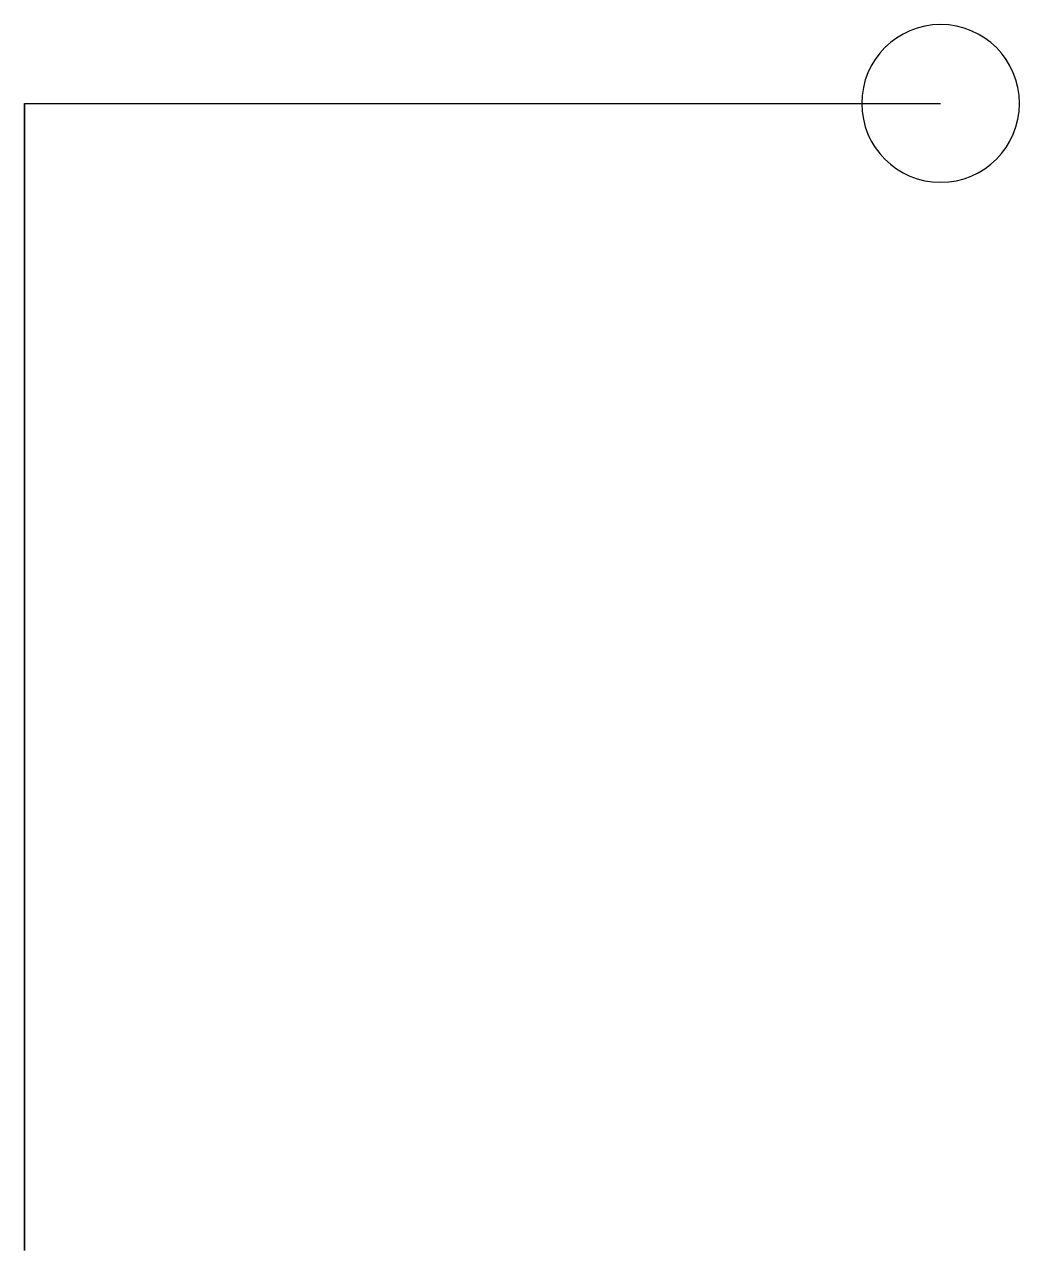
# Model space of a CAD drawing. Header units: millimetres. Extents: x 0 to 177, y 0 to 219.
import ezdxf

# ---------------------------------------------------------------- set-up
doc = ezdxf.new("R2010")
doc.units = ezdxf.units.MM

msp = doc.modelspace()

# ---------------------------------------------------------------- hatches: boundary and pattern name
at = {"linetype": 'ByBlock', "lineweight": -2}
h = msp.add_hatch(dxfattribs=at)
h.set_pattern_fill('ANGLE', color=0, scale=1000)
h.set_pattern_definition([(0, (-151135, -49879), (0, 6985), [5080, -1905]), (90, (-151135, -49879), (-6985, 4e-13), [5080, -1905])])
h.paths.add_polyline_path([(149.24, 204.47, 1), (177.37, 204.47, 1)])

# ---------------------------------------------------------------- linework, layer by layer
at = {"color": 0, "linetype": 'ByBlock', "lineweight": -2}
for p, q in [((0, 0), (0, 204.47)), ((0, 204.47), (163.31, 204.47)), ((0, 204.47), (0, 0))]:
    msp.add_line(p, q, dxfattribs=at)
for start, end in [(0, 180), (180, 0)]:
    msp.add_arc((163.31, 204.47), 14.06, start, end, dxfattribs=at)

doc.saveas('drawing.dxf')
